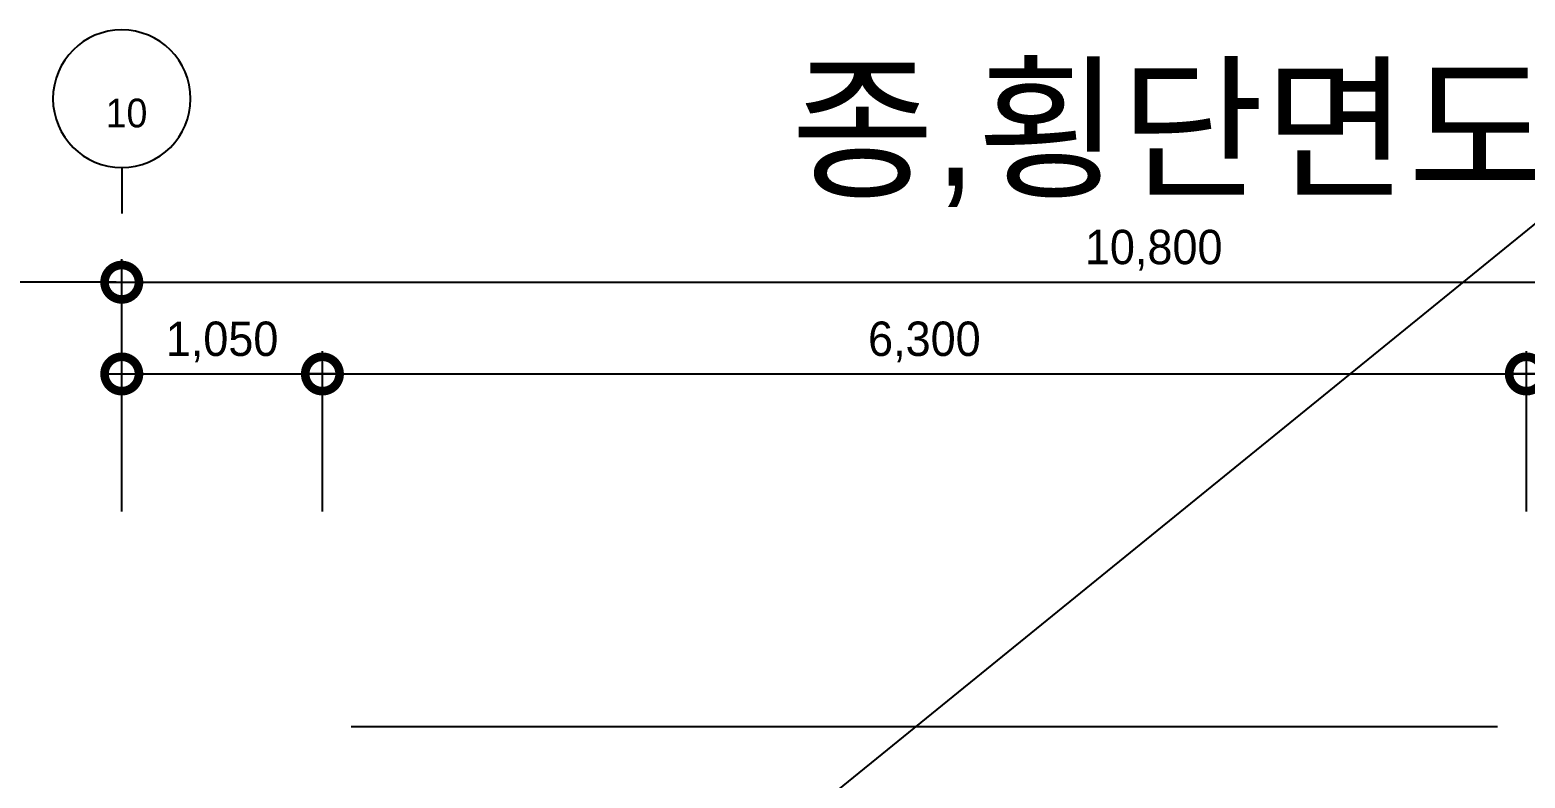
# Model space of a CAD drawing. Header units: millimetres. Extents: x -37526 to 92296, y -340 to 26760.
# Drawn here: x 5279 to 13103, y 22846 to 26760 of the extents above; entities that cross this region are included whole.
import ezdxf
from ezdxf.enums import TextEntityAlignment as Align

# ---------------------------------------------------------------- set-up
doc = ezdxf.new("R2010")
doc.units = ezdxf.units.MM
doc.header["$LTSCALE"] = 60
doc.layers.get('Defpoints').update_dxf_attribs({"color": 151})
doc.layers.add('#체크사항0208', color=20, linetype='Continuous', plot=False)
doc.layers.add('NOPLOT-DIM', color=191, linetype='Continuous', plot=False)
doc.layers.add('A-DIM', color=7, linetype='Continuous')
doc.layers.add('ISL', color=251, linetype='Continuous')
doc.styles.add('Gdim', font='Dotum.ttf')
doc.styles.add('Gtx', font='Dotum.ttf')
doc.dimstyles.new('Gdim60', dxfattribs={"dimscale": 60, "dimtxt": 3, "dimasz": 1, "dimexe": 2, "dimexo": 3, "dimgap": 1, "dimtad": 1, "dimdec": 0, "dimdsep": 46, "dimlunit": 6, "dimtxsty": 'Gdim', "dimblk": 'G3-DOT', "dimcen": 2.5, "dimdle": 2, "dimclrd": 1, "dimclre": 1, "dimclrt": 256, "dimazin": 2, "dimtfac": 1, "dimtdec": 0, "dimtix": 1, "dimtmove": 2, "dimatfit": 3, "dimldrblk": 'DOTSMALL', "dimfxl": 0, "dimtolj": 1, "dimtzin": 0, "dimarcsym": 0})

# ---------------------------------------------------------------- blocks, each defined once
blk = doc.blocks.new('CR')
at = {"color": 0}
blk.add_line((4, 0), (0, 0), dxfattribs=at)
blk.add_circle((10, 0), 6, dxfattribs=at)
blk = doc.blocks.new('G3-DOT')
at = {"layer": 'A-DIM', "color": 1, "linetype": 'ByBlock'}
blk.add_line((1.5, 0), (-1.5, 0), dxfattribs=at)
at = {"layer": 'A-DIM', "color": 1, "linetype": 'ByBlock', "const_width": 3}
blk.add_lwpolyline([(0.375, 0, 1), (-0.375, 0, 1)], format="xyb", close=True, dxfattribs=at)
blk = doc.blocks.new('*D7')
at = {"layer": 'Defpoints', "color": 0, "transparency": 16777216}
for p in [(16560, 25440), (5760, 24060, 0), (16560, 24060, 0)]:
    blk.add_point(p, dxfattribs=at)
at = {"layer": 'NOPLOT-DIM', "color": 1, "lineweight": -2, "transparency": 16777216}
for p, q in [((5760, 24240), (5760, 25560)), ((16560, 24240), (16560, 25560)), ((5820, 25440), (16500, 25440))]:
    blk.add_line(p, q, dxfattribs=at)
at = {"layer": 'NOPLOT-DIM', "color": 1, "lineweight": -2, "transparency": 16777216, "xscale": 60, "yscale": 60, "zscale": 60, "rotation": 180}
blk.add_blockref('G3-DOT', (5760, 25440), dxfattribs=at)
at = {"layer": 'NOPLOT-DIM', "color": 1, "lineweight": -2, "transparency": 16777216, "xscale": 60, "yscale": 60, "zscale": 60}
blk.add_blockref('G3-DOT', (16560, 25440), dxfattribs=at)
at = {"layer": 'NOPLOT-DIM', "transparency": 16777216, "insert": (11160, 25607.5), "char_height": 180, "attachment_point": 5, "style": 'Gdim'}
blk.add_mtext('\\A1;10,800', dxfattribs=at)
blk = doc.blocks.new('_DotSmall')
at = {"color": 0, "linetype": 'ByBlock', "const_width": 0.5}
blk.add_lwpolyline([(-0.0625, 0, 1), (0.0625, 0, 1)], format="xyb", close=True, dxfattribs=at)
blk = doc.blocks.new('*D8')
at = {"layer": 'Defpoints', "color": 0, "transparency": 16777216}
for p in [(6810, 24960), (5760, 24060, 0), (6810, 24060, 0)]:
    blk.add_point(p, dxfattribs=at)
at = {"layer": 'NOPLOT-DIM', "color": 1, "lineweight": -2, "transparency": 16777216}
for p, q in [((5760, 24240), (5760, 25080)), ((6810, 24240), (6810, 25080)), ((5820, 24960), (6750, 24960))]:
    blk.add_line(p, q, dxfattribs=at)
at = {"layer": 'NOPLOT-DIM', "color": 1, "lineweight": -2, "transparency": 16777216, "xscale": 60, "yscale": 60, "zscale": 60, "rotation": 180}
blk.add_blockref('G3-DOT', (5760, 24960), dxfattribs=at)
at = {"layer": 'NOPLOT-DIM', "color": 1, "lineweight": -2, "transparency": 16777216, "xscale": 60, "yscale": 60, "zscale": 60}
blk.add_blockref('G3-DOT', (6810, 24960), dxfattribs=at)
at = {"layer": 'NOPLOT-DIM', "transparency": 16777216, "insert": (6285, 25127.5), "char_height": 180, "attachment_point": 5, "style": 'Gdim'}
blk.add_mtext('\\A1;1,050', dxfattribs=at)
blk = doc.blocks.new('*D9')
at = {"layer": 'Defpoints', "color": 0, "transparency": 16777216}
for p in [(13110, 24960), (6810, 24060, 0), (13110, 24060, 0)]:
    blk.add_point(p, dxfattribs=at)
at = {"layer": 'NOPLOT-DIM', "color": 1, "lineweight": -2, "transparency": 16777216}
for p, q in [((6810, 24240), (6810, 25080)), ((13110, 24240), (13110, 25080)), ((6870, 24960), (13050, 24960))]:
    blk.add_line(p, q, dxfattribs=at)
at = {"layer": 'NOPLOT-DIM', "color": 1, "lineweight": -2, "transparency": 16777216, "xscale": 60, "yscale": 60, "zscale": 60, "rotation": 180}
blk.add_blockref('G3-DOT', (6810, 24960), dxfattribs=at)
at = {"layer": 'NOPLOT-DIM', "color": 1, "lineweight": -2, "transparency": 16777216, "xscale": 60, "yscale": 60, "zscale": 60}
blk.add_blockref('G3-DOT', (13110, 24960), dxfattribs=at)
at = {"layer": 'NOPLOT-DIM', "transparency": 16777216, "insert": (9960, 25127.5), "char_height": 180, "attachment_point": 5, "style": 'Gdim'}
blk.add_mtext('\\A1;6,300', dxfattribs=at)
blk = doc.blocks.new('*D10')
at = {"layer": 'Defpoints', "color": 0, "transparency": 16777216}
for p in [(16560, 24960), (13110, 24060, 0), (16560, 24060, 0)]:
    blk.add_point(p, dxfattribs=at)
at = {"layer": 'NOPLOT-DIM', "color": 1, "lineweight": -2, "transparency": 16777216}
for p, q in [((13110, 24240), (13110, 25080)), ((16560, 24240), (16560, 25080)), ((13170, 24960), (16500, 24960))]:
    blk.add_line(p, q, dxfattribs=at)
at = {"layer": 'NOPLOT-DIM', "color": 1, "lineweight": -2, "transparency": 16777216, "xscale": 60, "yscale": 60, "zscale": 60, "rotation": 180}
blk.add_blockref('G3-DOT', (13110, 24960), dxfattribs=at)
at = {"layer": 'NOPLOT-DIM', "color": 1, "lineweight": -2, "transparency": 16777216, "xscale": 60, "yscale": 60, "zscale": 60}
blk.add_blockref('G3-DOT', (16560, 24960), dxfattribs=at)
at = {"layer": 'NOPLOT-DIM', "transparency": 16777216, "insert": (14835, 25127.5), "char_height": 180, "attachment_point": 5, "style": 'Gdim'}
blk.add_mtext('\\A1;3,450', dxfattribs=at)

msp = doc.modelspace()

# ---------------------------------------------------------------- linework, layer by layer
at = {"layer": '#체크사항0208'}
msp.add_lwpolyline([(4594.6, 18795.7), (13173.3, 25759.8), (15030.4, 18812.5)], dxfattribs=at)
at = {"layer": 'ISL'}
msp.add_line((6959.9, 23115.7, 0), (12959.9, 23115.7, 0), dxfattribs=at)
at = {"layer": 'NOPLOT-DIM'}
msp.add_line((5730, 25440), (3260.1, 25440), dxfattribs=at)

# ---------------------------------------------------------------- block references
at = {"layer": 'NOPLOT-DIM', "xscale": -60, "yscale": 60, "zscale": 60, "rotation": 270}
msp.add_blockref('CR', (5760, 25800), dxfattribs=at)

# ---------------------------------------------------------------- texts
at = {"layer": '#체크사항0208', "style": 'Gtx'}
msp.add_text('종,횡단면도에 내단열 되어있음-확인 필요함', height=600, dxfattribs=at).set_placement((16603.7, 26231.8), align=Align.MIDDLE)
at = {"layer": 'NOPLOT-DIM', "style": 'Gtx'}
msp.add_text('10', height=150, dxfattribs=at).set_placement((5785, 26250.2), align=Align.CENTER)

# ---------------------------------------------------------------- dimensions: what is measured, and where the dimension line sits
at = {"layer": 'NOPLOT-DIM'}
for base, p1, p2, picture, middle in [((16560, 25440), (5760, 24060, 0), (16560, 24060, 0), '*D7', (11160, 25607.5)), ((6810, 24960), (5760, 24060, 0), (6810, 24060, 0), '*D8', (6285, 25127.5)), ((13110, 24960), (6810, 24060, 0), (13110, 24060, 0), '*D9', (9960, 25127.5)), ((16560, 24960), (13110, 24060, 0), (16560, 24060, 0), '*D10', (14835, 25127.5))]:
    dim = msp.add_linear_dim(base=base, p1=p1, p2=p2, dimstyle='Gdim60', dxfattribs=at)
    dim.commit()
    dim.dimension.update_dxf_attribs({"geometry": picture, "text_midpoint": middle})

doc.saveas('drawing.dxf')
